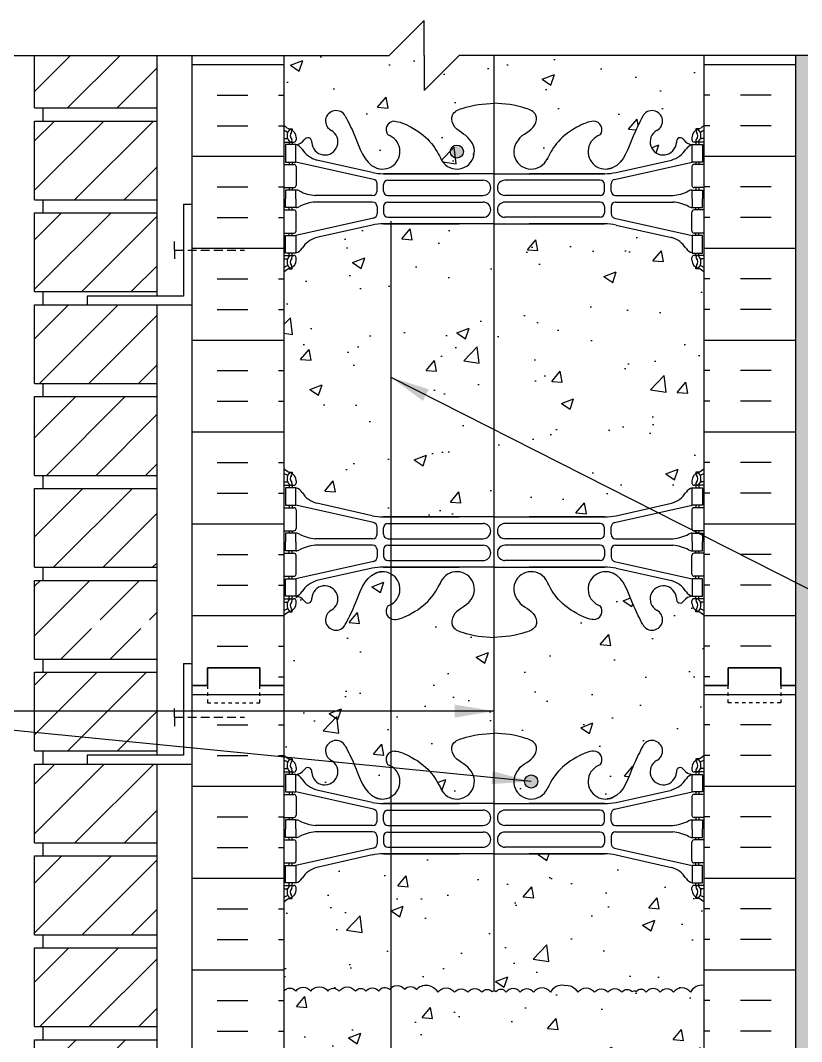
# Model space of a CAD drawing. Header units: inches. Extents: x 43.7 to 99.9, y 14.4 to 88.7.
# Drawn here: x 62.11 to 84.43, y 59.48 to 88.66 of the extents above; entities that cross this region are included whole.
import ezdxf

# ---------------------------------------------------------------- set-up
doc = ezdxf.new("R2010")
doc.units = ezdxf.units.IN
doc.header["$MEASUREMENT"] = 0
doc.linetypes.add('DASHED2', pattern=[0.375, 0.25, -0.125])
for name, color, linetype in [('CUT PLANE', 9, 'Continuous'), ('HATCH', 12, 'Continuous'), ('line25', 2, 'Continuous'), ('LINE3', 3, 'Continuous'), ('LINE50', 5, 'Continuous'), ('LINE9', 9, 'Continuous'), ('TEXT', 4, 'Continuous'), ('Web_Edge', 9, 'Continuous')]:
    doc.layers.add(name, color=color, linetype=linetype)
doc.styles.add('DIM', font='romans.shx', dxfattribs={"width": 0.7})
doc.dimstyles.new('ext_12', dxfattribs={"dimscale": 12, "dimtxt": 0.09375, "dimasz": 0.09375, "dimexe": 0.09375, "dimexo": 0.0625, "dimgap": 0.0625, "dimtad": 1, "dimdec": 1, "dimzin": 3, "dimdsep": 46, "dimlunit": 4, "dimtxsty": 'DIM', "dimcen": 0.09, "dimdle": 0.09375, "dimclrt": 4, "dimadec": 0, "dimazin": 0, "dimtfac": 1, "dimtdec": 1, "dimtmove": 2, "dimatfit": 3, "dimfxl": 1, "dimfrac": 2, "dimtolj": 1, "dimtzin": 0, "dimarcsym": 0})

# ---------------------------------------------------------------- blocks, each defined once
blk = doc.blocks.new('12-inch Hinge Pin Web')
at = {"layer": 'Web_Edge'}
for p, q in [((349.969, 208.905), (350.059, 208.905)), ((350.059, 208.905), (350.059, 208.863)), ((350.169, 208.656), (350.169, 208.588)), ((361.477, 208.656), (361.477, 208.588)), ((361.677, 208.905), (361.587, 208.905)), ((361.587, 208.905), (361.587, 208.863)), ((349.823, 208.626), (349.901, 208.626)), ((349.823, 208.526), (350.107, 208.526)), ((349.969, 208.526), (349.969, 208.456)), ((350.059, 208.526), (350.059, 208.456)), ((361.823, 208.526), (361.54, 208.526)), ((361.587, 208.526), (361.587, 208.456)), ((361.677, 208.526), (361.677, 208.456)), ((361.823, 208.626), (361.746, 208.626)), ((349.823, 207.886), (350.107, 207.886)), ((349.969, 207.956), (349.969, 207.886)), ((350.059, 207.956), (350.059, 207.886)), ((352.382, 207.459), (350.164, 207.956)), ((350.169, 207.823), (350.169, 207.288)), ((352.339, 207.658), (350.758, 208.011)), ((359.265, 207.459), (361.482, 207.956)), ((359.308, 207.658), (360.889, 208.011)), ((361.477, 207.823), (361.477, 207.288)), ((361.823, 207.886), (361.54, 207.886)), ((361.587, 207.956), (361.587, 207.886)), ((361.677, 207.956), (361.677, 207.886)), ((352.666, 207.622), (354.823, 207.622)), ((355.823, 207.622), (352.666, 207.622)), ((355.823, 207.622), (358.981, 207.622)), ((358.981, 207.622), (356.823, 207.622)), ((349.823, 207.226), (350.107, 207.226)), ((349.969, 207.226), (349.969, 207.156)), ((350.059, 207.226), (350.059, 207.156)), ((352.48, 207.125), (352.48, 207.337)), ((352.667, 207.126), (352.667, 207.31)), ((352.792, 207.435), (355.511, 207.435)), ((358.855, 207.435), (356.135, 207.435)), ((358.98, 207.126), (358.98, 207.31)), ((359.167, 207.125), (359.167, 207.337)), ((361.823, 207.226), (361.54, 207.226)), ((361.587, 207.226), (361.587, 207.156)), ((361.677, 207.226), (361.677, 207.156)), ((352.355, 207), (350.717, 207)), ((352.792, 207.001), (355.511, 207.001)), ((358.855, 207.001), (356.135, 207.001)), ((359.292, 207), (360.93, 207)), ((349.969, 206.586), (349.969, 206.656)), ((350.059, 206.586), (350.059, 206.656)), ((352.355, 206.812), (350.717, 206.812)), ((352.48, 206.687), (352.48, 206.475)), ((352.667, 206.686), (352.667, 206.502)), ((352.792, 206.811), (355.511, 206.811)), ((358.855, 206.811), (356.135, 206.811)), ((358.98, 206.686), (358.98, 206.502)), ((359.167, 206.687), (359.167, 206.475)), ((359.292, 206.812), (360.93, 206.812)), ((361.587, 206.586), (361.587, 206.656)), ((361.677, 206.586), (361.677, 206.656)), ((349.823, 206.586), (350.107, 206.586)), ((352.382, 206.353), (350.164, 205.856)), ((350.169, 205.988), (350.169, 206.523)), ((352.792, 206.377), (355.511, 206.377)), ((358.855, 206.377), (356.135, 206.377)), ((359.265, 206.353), (361.482, 205.856)), ((361.477, 205.988), (361.477, 206.523)), ((361.823, 206.586), (361.54, 206.586)), ((352.339, 206.154), (350.758, 205.801)), ((352.666, 206.19), (354.823, 206.19)), ((355.823, 206.19), (352.666, 206.19)), ((355.823, 206.19), (358.981, 206.19)), ((358.981, 206.19), (356.823, 206.19)), ((359.308, 206.154), (360.889, 205.801)), ((349.823, 205.926), (350.107, 205.926)), ((349.969, 205.856), (349.969, 205.926)), ((350.059, 205.856), (350.059, 205.926)), ((361.823, 205.926), (361.54, 205.926)), ((361.587, 205.856), (361.587, 205.926)), ((361.677, 205.856), (361.677, 205.926)), ((349.823, 205.286), (350.107, 205.286)), ((349.823, 205.186), (349.901, 205.186)), ((349.969, 205.286), (349.969, 205.356)), ((350.059, 205.286), (350.059, 205.356)), ((350.169, 205.156), (350.169, 205.223)), ((361.477, 205.156), (361.477, 205.223)), ((361.823, 205.286), (361.54, 205.286)), ((361.587, 205.286), (361.587, 205.356)), ((361.677, 205.286), (361.677, 205.356)), ((361.823, 205.186), (361.746, 205.186)), ((349.969, 204.907), (350.059, 204.907)), ((350.059, 204.907), (350.059, 204.949)), ((361.587, 204.907), (361.587, 204.949)), ((361.677, 204.907), (361.587, 204.907)), ((349.969, 199.097), (350.059, 199.097)), ((350.059, 199.097), (350.059, 199.055)), ((361.677, 199.097), (361.587, 199.097)), ((361.587, 199.097), (361.587, 199.055)), ((349.823, 198.818), (349.901, 198.818)), ((349.823, 198.718), (350.107, 198.718)), ((349.969, 198.718), (349.969, 198.648)), ((350.059, 198.718), (350.059, 198.648)), ((350.169, 198.848), (350.169, 198.781)), ((361.477, 198.848), (361.477, 198.781)), ((361.823, 198.718), (361.54, 198.718)), ((361.587, 198.718), (361.587, 198.648)), ((361.677, 198.718), (361.677, 198.648)), ((361.823, 198.818), (361.746, 198.818)), ((349.969, 198.148), (349.969, 198.078)), ((350.059, 198.148), (350.059, 198.078)), ((352.382, 197.652), (350.164, 198.148)), ((352.339, 197.85), (350.758, 198.203)), ((359.265, 197.652), (361.482, 198.148)), ((359.308, 197.85), (360.889, 198.203)), ((361.587, 198.148), (361.587, 198.078)), ((361.677, 198.148), (361.677, 198.078)), ((349.823, 198.078), (350.107, 198.078)), ((350.169, 198.016), (350.169, 197.481)), ((361.477, 198.016), (361.477, 197.481)), ((361.823, 198.078), (361.54, 198.078)), ((352.666, 197.814), (354.823, 197.814)), ((355.823, 197.814), (352.666, 197.814)), ((352.792, 197.627), (355.511, 197.627)), ((355.823, 197.814), (358.981, 197.814)), ((358.855, 197.627), (356.135, 197.627)), ((358.981, 197.814), (356.823, 197.814)), ((349.823, 197.418), (350.107, 197.418)), ((349.969, 197.418), (349.969, 197.348)), ((350.059, 197.418), (350.059, 197.348)), ((352.48, 197.317), (352.48, 197.53)), ((352.667, 197.318), (352.667, 197.502)), ((358.98, 197.318), (358.98, 197.502)), ((359.167, 197.317), (359.167, 197.53)), ((361.823, 197.418), (361.54, 197.418)), ((361.587, 197.418), (361.587, 197.348)), ((361.677, 197.418), (361.677, 197.348)), ((352.355, 197.192), (350.717, 197.192)), ((352.355, 197.004), (350.717, 197.004)), ((352.792, 197.193), (355.511, 197.193)), ((352.792, 197.003), (355.511, 197.003)), ((358.855, 197.193), (356.135, 197.193)), ((358.855, 197.003), (356.135, 197.003)), ((359.292, 197.192), (360.93, 197.192)), ((359.292, 197.004), (360.93, 197.004)), ((349.823, 196.778), (350.107, 196.778)), ((349.969, 196.778), (349.969, 196.848)), ((350.059, 196.778), (350.059, 196.848)), ((350.169, 196.181), (350.169, 196.716)), ((352.48, 196.879), (352.48, 196.667)), ((352.667, 196.878), (352.667, 196.694)), ((358.98, 196.878), (358.98, 196.694)), ((359.167, 196.879), (359.167, 196.667)), ((361.477, 196.181), (361.477, 196.716)), ((361.823, 196.778), (361.54, 196.778)), ((361.587, 196.778), (361.587, 196.848)), ((361.677, 196.778), (361.677, 196.848)), ((352.382, 196.545), (350.164, 196.048)), ((352.666, 196.383), (354.823, 196.383)), ((355.823, 196.383), (352.666, 196.383)), ((352.792, 196.569), (355.511, 196.569)), ((355.823, 196.383), (358.981, 196.383)), ((358.855, 196.569), (356.135, 196.569)), ((358.981, 196.383), (356.823, 196.383)), ((359.265, 196.545), (361.482, 196.048)), ((349.823, 196.118), (350.107, 196.118)), ((349.969, 196.048), (349.969, 196.118)), ((350.059, 196.048), (350.059, 196.118)), ((352.339, 196.347), (350.758, 195.994)), ((359.308, 196.347), (360.889, 195.994)), ((361.823, 196.118), (361.54, 196.118)), ((361.587, 196.048), (361.587, 196.118)), ((361.677, 196.048), (361.677, 196.118)), ((349.969, 195.478), (349.969, 195.548)), ((350.059, 195.478), (350.059, 195.548)), ((361.587, 195.478), (361.587, 195.548)), ((361.677, 195.478), (361.677, 195.548)), ((349.823, 195.478), (350.107, 195.478)), ((349.823, 195.378), (349.901, 195.378)), ((350.169, 195.348), (350.169, 195.416)), ((361.477, 195.348), (361.477, 195.416)), ((361.823, 195.478), (361.54, 195.478)), ((361.823, 195.378), (361.746, 195.378)), ((349.969, 195.099), (350.059, 195.099)), ((350.059, 195.099), (350.059, 195.141)), ((361.587, 195.099), (361.587, 195.141)), ((361.677, 195.099), (361.587, 195.099))]:
    blk.add_line(p, q, dxfattribs=at)
for points in [[(349.864, 207.956), (350.164, 207.956), (350.164, 208.456), (349.864, 208.456)], [(361.782, 207.956), (361.482, 207.956), (361.482, 208.456), (361.782, 208.456)], [(349.864, 205.856), (350.164, 205.856), (350.164, 205.356), (349.864, 205.356)], [(361.782, 205.856), (361.482, 205.856), (361.482, 205.356), (361.782, 205.356)], [(349.864, 198.148), (350.164, 198.148), (350.164, 198.648), (349.864, 198.648)], [(361.782, 198.148), (361.482, 198.148), (361.482, 198.648), (361.782, 198.648)], [(349.864, 196.048), (350.164, 196.048), (350.164, 195.548), (349.864, 195.548)], [(361.782, 196.048), (361.482, 196.048), (361.482, 195.548), (361.782, 195.548)]]:
    blk.add_lwpolyline(points, close=True, dxfattribs=at)
for points in [[(350.164, 206.906), (350.164, 207.156), (349.864, 207.156), (349.864, 206.906)], [(350.164, 206.906), (350.164, 206.656), (349.864, 206.656), (349.864, 206.906)], [(361.482, 206.906), (361.482, 207.156), (361.782, 207.156), (361.782, 206.906)], [(361.482, 206.906), (361.482, 206.656), (361.782, 206.656), (361.782, 206.906)], [(350.164, 197.098), (350.164, 197.348), (349.864, 197.348), (349.864, 197.098)], [(361.482, 197.098), (361.482, 197.348), (361.782, 197.348), (361.782, 197.098)], [(350.164, 197.098), (350.164, 196.848), (349.864, 196.848), (349.864, 197.098)], [(361.482, 197.098), (361.482, 196.848), (361.782, 196.848), (361.782, 197.098)]]:
    blk.add_lwpolyline(points, dxfattribs=at)
for centre, radius, start, end in [((351.309, 209.126), 0.3, 27.597, 243.9425), ((360.337, 209.126), 0.3, 296.0575, 152.403), ((350.169, 209.363), 0.5, 226.2109, 250.5288), ((352.982, 208.879), 0.242, 90, 218.2327), ((358.665, 208.879), 0.242, 321.7673, 90), ((361.477, 209.363), 0.5, 289.4712, 313.7891), ((350.169, 209.363), 0.6, 234.7832, 245.0748), ((349.902, 208.646), 0.0196, 269.4032, 15.4901), ((350.163, 208.71), 0.25, 140.1145, 222.4609), ((349.907, 208.8), 0.021, 343.464, 63.9957), ((350.005, 208.841), 0.045, 321.448, 139.1879), ((349.919, 208.656), 0.25, 0, 70.5288), ((350.163, 208.71), 0.16, 140.0001, 222.4609), ((350.504, 208.537), 0.113, 347.8156, 154.0569), ((350.989, 208.532), 0.375, 182.9237, 59.8675), ((352.636, 208.254), 0.5, 246.2139, 71.7937), ((359.011, 208.254), 0.5, 108.2063, 293.7861), ((360.657, 208.532), 0.375, 120.1325, 357.0763), ((361.143, 208.537), 0.113, 25.9431, 192.1844), ((361.727, 208.656), 0.25, 109.4712, 180), ((361.641, 208.841), 0.045, 40.8121, 218.552), ((361.484, 208.71), 0.16, 317.5391, 39.9999), ((361.484, 208.71), 0.25, 317.5391, 39.8855), ((361.74, 208.8), 0.021, 116.0043, 196.536), ((361.745, 208.646), 0.0196, 164.5099, 270.5968), ((361.477, 209.363), 0.6, 294.9252, 305.2168), ((350.012, 208.572), 0.045, 222.4609, 42.4609), ((350.107, 208.588), 0.0625, 270, 0), ((350.127, 208.805), 0.352, 276.1291, 321.5331), ((350.042, 208.113), 0.364, 34.9775, 70.3387), ((354.761, 208.254), 0.5, 204.819, 44.1875), ((356.886, 208.254), 0.5, 135.8125, 335.181), ((361.52, 208.805), 0.352, 218.4669, 263.8709), ((361.605, 208.113), 0.364, 109.6613, 145.0225), ((361.54, 208.588), 0.0625, 180, 270), ((361.635, 208.572), 0.045, 137.5391, 317.5391), ((350.965, 208.725), 0.743, 212.7919, 253.8107), ((360.682, 208.725), 0.743, 286.1893, 327.2081), ((350.107, 207.823), 0.0625, 0, 90), ((361.54, 207.823), 0.0625, 90, 180), ((352.666, 209.122), 1.5, 257.4135, 270), ((358.981, 209.122), 1.5, 270, 282.5865), ((350.107, 207.288), 0.0625, 270, 0), ((352.355, 207.337), 0.125, 0, 77.3767), ((352.792, 207.31), 0.125, 90, 180), ((355.511, 207.218), 0.217, 270, 90), ((356.135, 207.218), 0.217, 90, 270), ((358.855, 207.31), 0.125, 0, 90), ((359.292, 207.337), 0.125, 102.6233, 180), ((361.54, 207.288), 0.0625, 180, 270), ((350.16, 206.937), 0.219, 60.4937, 88.92), ((350.806, 208.167), 1.17, 242.6365, 265.6505), ((352.355, 207.125), 0.125, 270, 0), ((352.792, 207.126), 0.125, 180, 270), ((358.855, 207.126), 0.125, 270, 360), ((359.292, 207.125), 0.125, 180, 270), ((360.841, 208.167), 1.17, 274.3495, 297.3635), ((361.487, 206.937), 0.219, 91.08, 119.5063), ((350.16, 206.875), 0.219, 271.08, 299.5063), ((350.806, 205.645), 1.17, 94.3495, 117.3635), ((352.355, 206.687), 0.125, 0, 90), ((352.792, 206.686), 0.125, 90, 180), ((355.511, 206.594), 0.217, 270, 90), ((356.135, 206.594), 0.217, 90, 270), ((358.855, 206.686), 0.125, 0, 90), ((359.292, 206.687), 0.125, 90, 180), ((360.841, 205.645), 1.17, 62.6365, 85.6505), ((361.487, 206.875), 0.219, 240.4937, 268.92), ((350.107, 206.523), 0.0625, 0, 90), ((352.355, 206.475), 0.125, 282.6233, 0), ((352.792, 206.502), 0.125, 180, 270), ((358.855, 206.502), 0.125, 270, 0), ((359.292, 206.475), 0.125, 180, 257.3767), ((361.54, 206.523), 0.0625, 90, 180), ((352.666, 204.69), 1.5, 90, 102.5865), ((358.981, 204.69), 1.5, 77.4135, 90), ((350.107, 205.988), 0.0625, 270, 0), ((350.965, 205.087), 0.743, 106.1893, 147.2081), ((360.682, 205.087), 0.743, 32.7919, 73.8107), ((361.54, 205.988), 0.0625, 180, 270), ((350.042, 205.699), 0.364, 289.6613, 325.0225), ((361.605, 205.699), 0.364, 214.9775, 250.3387), ((349.902, 205.166), 0.0196, 344.5099, 90.5968), ((350.163, 205.101), 0.25, 137.5391, 219.8855), ((350.012, 205.24), 0.045, 317.5391, 137.5391), ((350.163, 205.101), 0.16, 137.5391, 219.9999), ((349.919, 205.156), 0.25, 289.4712, 360), ((350.107, 205.223), 0.0625, 360, 90), ((361.54, 205.223), 0.0625, 90, 180), ((361.727, 205.156), 0.25, 180, 250.5288), ((361.635, 205.24), 0.045, 42.4609, 222.4609), ((361.484, 205.101), 0.16, 320.0001, 42.4609), ((361.484, 205.101), 0.25, 320.1145, 42.4609), ((361.745, 205.166), 0.0196, 89.4032, 195.4901), ((350.169, 204.449), 0.6, 114.9252, 125.2168), ((350.169, 204.449), 0.5, 109.4712, 133.7891), ((349.907, 205.012), 0.021, 296.0043, 16.536), ((350.005, 204.97), 0.045, 220.8121, 38.552), ((361.641, 204.97), 0.045, 141.448, 319.1879), ((361.477, 204.449), 0.5, 46.2109, 70.5288), ((361.74, 205.012), 0.021, 163.464, 243.9957), ((361.477, 204.449), 0.6, 54.7832, 65.0748), ((350.169, 199.555), 0.5, 226.2109, 250.5288), ((350.169, 199.555), 0.6, 234.7832, 245.0748), ((350.163, 198.903), 0.25, 140.1145, 222.4609), ((349.907, 198.992), 0.021, 343.464, 63.9957), ((350.005, 199.034), 0.045, 321.448, 139.1879), ((349.919, 198.848), 0.25, 0, 70.5288), ((350.163, 198.903), 0.16, 140.0001, 222.4609), ((361.727, 198.848), 0.25, 109.4712, 180), ((361.641, 199.034), 0.045, 40.8121, 218.552), ((361.484, 198.903), 0.16, 317.5391, 39.9999), ((361.477, 199.555), 0.5, 289.4712, 313.7891), ((361.484, 198.903), 0.25, 317.5391, 39.8855), ((361.74, 198.992), 0.021, 116.0043, 196.536), ((361.477, 199.555), 0.6, 294.9252, 305.2168), ((349.902, 198.838), 0.0196, 269.4032, 15.4901), ((350.012, 198.764), 0.045, 222.4609, 42.4609), ((350.107, 198.781), 0.0625, 270, 0), ((361.54, 198.781), 0.0625, 180, 270), ((361.635, 198.764), 0.045, 137.5391, 317.5391), ((361.745, 198.838), 0.0196, 164.5099, 270.5968), ((350.042, 198.306), 0.364, 34.9775, 70.3387), ((350.965, 198.917), 0.743, 212.7919, 253.8107), ((360.682, 198.917), 0.743, 286.1893, 327.2081), ((361.605, 198.306), 0.364, 109.6613, 145.0225), ((350.107, 198.016), 0.0625, 0, 90), ((352.666, 199.314), 1.5, 257.4135, 270), ((358.981, 199.314), 1.5, 270, 282.5865), ((361.54, 198.016), 0.0625, 90, 180), ((352.355, 197.53), 0.125, 0, 77.3767), ((352.792, 197.502), 0.125, 90, 180), ((355.511, 197.41), 0.217, 270, 90), ((356.135, 197.41), 0.217, 90, 270), ((358.855, 197.502), 0.125, 0, 90), ((359.292, 197.53), 0.125, 102.6233, 180), ((350.107, 197.481), 0.0625, 270, 0), ((350.16, 197.13), 0.219, 60.4937, 88.92), ((350.806, 198.359), 1.17, 242.6365, 265.6505), ((352.355, 197.317), 0.125, 270, 0), ((352.792, 197.318), 0.125, 180, 270), ((358.855, 197.318), 0.125, 270, 360), ((359.292, 197.317), 0.125, 180, 270), ((360.841, 198.359), 1.17, 274.3495, 297.3635), ((361.487, 197.13), 0.219, 91.08, 119.5063), ((361.54, 197.481), 0.0625, 180, 270), ((350.806, 195.837), 1.17, 94.3495, 117.3635), ((352.355, 196.879), 0.125, 0, 90), ((352.792, 196.878), 0.125, 90, 180), ((355.511, 196.786), 0.217, 270, 90), ((356.135, 196.786), 0.217, 90, 270), ((358.855, 196.878), 0.125, 0, 90), ((359.292, 196.879), 0.125, 90, 180), ((360.841, 195.837), 1.17, 62.6365, 85.6505), ((350.107, 196.716), 0.0625, 0, 90), ((350.16, 197.067), 0.219, 271.08, 299.5063), ((352.792, 196.694), 0.125, 180, 270), ((358.855, 196.694), 0.125, 270, 0), ((361.487, 197.067), 0.219, 240.4937, 268.92), ((361.54, 196.716), 0.0625, 90, 180), ((352.666, 194.883), 1.5, 90, 102.5865), ((352.355, 196.667), 0.125, 282.6233, 0), ((358.981, 194.883), 1.5, 77.4135, 90), ((359.292, 196.667), 0.125, 180, 257.3767), ((350.107, 196.181), 0.0625, 270, 0), ((352.636, 195.75), 0.5, 288.2063, 113.7861), ((354.761, 195.75), 0.5, 315.8125, 155.181), ((356.886, 195.75), 0.5, 24.819, 224.1875), ((359.011, 195.75), 0.5, 66.2139, 251.7937), ((361.54, 196.181), 0.0625, 180, 270), ((350.965, 195.28), 0.743, 106.1893, 147.2081), ((350.989, 195.472), 0.375, 300.1325, 177.0763), ((360.657, 195.472), 0.375, 2.9237, 239.8675), ((360.682, 195.28), 0.743, 32.7919, 73.8107), ((350.042, 195.891), 0.364, 289.6613, 325.0225), ((350.127, 195.199), 0.352, 38.4669, 83.8709), ((361.52, 195.199), 0.352, 96.1291, 141.5331), ((361.605, 195.891), 0.364, 214.9775, 250.3387), ((349.902, 195.359), 0.0196, 344.5099, 90.5968), ((350.163, 195.294), 0.25, 137.5391, 219.8855), ((349.907, 195.204), 0.021, 296.0043, 16.536), ((350.012, 195.432), 0.045, 317.5391, 137.5391), ((350.163, 195.294), 0.16, 137.5391, 219.9999), ((349.919, 195.348), 0.25, 289.4712, 360), ((350.107, 195.416), 0.0625, 360, 90), ((350.504, 195.467), 0.113, 205.9431, 12.1844), ((352.982, 195.125), 0.242, 141.7673, 270), ((358.665, 195.125), 0.242, 270, 38.2327), ((361.143, 195.467), 0.113, 167.8156, 334.0569), ((361.54, 195.416), 0.0625, 90, 180), ((361.727, 195.348), 0.25, 180, 250.5288), ((361.635, 195.432), 0.045, 42.4609, 222.4609), ((361.484, 195.294), 0.16, 320.0001, 42.4609), ((361.484, 195.294), 0.25, 320.1145, 42.4609), ((361.74, 195.204), 0.021, 163.464, 243.9957), ((361.745, 195.359), 0.0196, 89.4032, 195.4901), ((350.169, 194.641), 0.6, 114.9252, 125.2168), ((350.169, 194.641), 0.5, 109.4712, 133.7891), ((350.005, 195.163), 0.045, 220.8121, 38.552), ((351.309, 194.878), 0.3, 116.0575, 332.403), ((360.337, 194.878), 0.3, 207.597, 63.9425), ((361.641, 195.163), 0.045, 141.448, 319.1879), ((361.477, 194.641), 0.5, 46.2109, 70.5288), ((361.477, 194.641), 0.6, 54.7832, 65.0748)]:
    blk.add_arc(centre, radius, start, end, dxfattribs=at)
for points, knots in [([(355.119, 208.603), (355.012, 208.766), (354.652, 208.856), (354.575, 209.352), (355.123, 209.588), (355.527, 209.616), (355.823, 209.637)], [0.229407, 0.229407, 0.229407, 0.229407, 0.844432, 1.128849, 1.464331, 2.389004, 2.389004, 2.389004, 2.389004]), ([(356.527, 208.603), (356.635, 208.766), (356.995, 208.856), (357.072, 209.352), (356.524, 209.588), (356.12, 209.616), (355.823, 209.637)], [0.229407, 0.229407, 0.229407, 0.229407, 0.844432, 1.128849, 1.464331, 2.389004, 2.389004, 2.389004, 2.389004]), ([(351.575, 209.265), (351.661, 209.098), (351.914, 208.608), (352.128, 207.859), (352.538, 207.764), (352.595, 207.756)], [0, 0, 0, 0, 0.579211, 1.703896, 1.875321, 1.875321, 1.875321, 1.875321]), ([(360.072, 209.265), (359.986, 209.098), (359.733, 208.608), (359.519, 207.859), (359.109, 207.764), (359.052, 207.756)], [0, 0, 0, 0, 0.579211, 1.703896, 1.875321, 1.875321, 1.875321, 1.875321]), ([(352.982, 209.121), (353.103, 209.123), (353.937, 208.766), (354.176, 208.309), (354.317, 208.026)], [0.038125, 0.038125, 0.038125, 0.038125, 0.320663, 1.258119, 1.258119, 1.258119, 1.258119]), ([(358.665, 209.121), (358.544, 209.123), (357.71, 208.766), (357.471, 208.309), (357.33, 208.026)], [0.038125, 0.038125, 0.038125, 0.038125, 0.320663, 1.258119, 1.258119, 1.258119, 1.258119]), ([(351.575, 194.739), (351.661, 194.906), (351.914, 195.396), (352.128, 196.145), (352.538, 196.24), (352.595, 196.248)], [0, 0, 0, 0, 0.579211, 1.703896, 1.875321, 1.875321, 1.875321, 1.875321]), ([(360.072, 194.739), (359.986, 194.906), (359.733, 195.396), (359.519, 196.145), (359.109, 196.24), (359.052, 196.248)], [0, 0, 0, 0, 0.579211, 1.703896, 1.875321, 1.875321, 1.875321, 1.875321]), ([(352.982, 194.883), (353.103, 194.881), (353.937, 195.239), (354.176, 195.695), (354.317, 195.979)], [0.038125, 0.038125, 0.038125, 0.038125, 0.320663, 1.258119, 1.258119, 1.258119, 1.258119]), ([(358.665, 194.883), (358.544, 194.881), (357.71, 195.239), (357.471, 195.695), (357.33, 195.979)], [0.038125, 0.038125, 0.038125, 0.038125, 0.320663, 1.258119, 1.258119, 1.258119, 1.258119]), ([(355.119, 195.401), (355.012, 195.238), (354.652, 195.148), (354.575, 194.652), (355.123, 194.416), (355.527, 194.388), (355.823, 194.367)], [0.229407, 0.229407, 0.229407, 0.229407, 0.844432, 1.128849, 1.464331, 2.389004, 2.389004, 2.389004, 2.389004]), ([(356.527, 195.401), (356.635, 195.238), (356.995, 195.148), (357.072, 194.652), (356.524, 194.416), (356.12, 194.388), (355.823, 194.367)], [0.229407, 0.229407, 0.229407, 0.229407, 0.844432, 1.128849, 1.464331, 2.389004, 2.389004, 2.389004, 2.389004])]:
    blk.add_open_spline(points, degree=3, knots=knots, dxfattribs=at)
for points in [[(352.667, 207.131), (352.667, 207.305)], [(358.98, 207.131), (358.98, 207.305)], [(352.667, 206.681), (352.667, 206.507)], [(358.98, 206.681), (358.98, 206.507)], [(352.667, 197.323), (352.667, 197.497)], [(358.98, 197.323), (358.98, 197.497)], [(352.667, 196.873), (352.667, 196.699)], [(358.98, 196.873), (358.98, 196.699)]]:
    blk.add_open_spline(points, degree=1, dxfattribs=at)

msp = doc.modelspace()

# ---------------------------------------------------------------- hatches: boundary and pattern name
at = {"layer": 'HATCH'}
h = msp.add_hatch(dxfattribs=at)
h.set_pattern_fill('AR-CONC', color=256, scale=0.5)
edge = h.paths.add_edge_path()
edge.add_line((81.643, 87.661), (74.643, 87.661))
edge.add_line((74.643, 87.661), (73.643, 86.661))
edge.add_line((73.643, 86.661), (73.643, 87.661))
edge.add_line((73.643, 87.661), (73.643, 88.661))
edge.add_line((73.643, 88.661), (72.643, 87.661))
edge.add_line((72.643, 87.661), (69.643, 87.661))
edge.add_line((69.643, 87.661), (69.643, 85.661))
edge.add_arc((69.989, 86.022), 0.5, 226.2109, 246.4218)
edge.add_line((69.789, 85.564), (69.879, 85.564))
edge.add_line((69.879, 85.564), (69.879, 85.522))
edge.add_arc((69.739, 85.315), 0.25, 0, 55.9442, ccw=False)
edge.add_line((69.989, 85.315), (69.989, 85.247))
edge.add_arc((69.927, 85.247), 0.0625, -90, 0, ccw=False)
edge.add_line((69.927, 85.185), (69.879, 85.185))
edge.add_line((69.879, 85.185), (69.879, 85.115))
edge.add_line((69.879, 85.115), (69.984, 85.115))
edge.add_arc((69.947, 85.464), 0.352, 276.1291, 321.5331)
edge.add_arc((70.324, 85.196), 0.113, -12.1844, 154.0569, ccw=False)
edge.add_arc((70.809, 85.191), 0.375, 182.9237, 419.8675)
edge.add_arc((71.129, 85.785), 0.3, 27.597, 243.9425, ccw=False)
edge.add_spline(control_points=[(71.395, 85.924), (71.481, 85.757), (71.734, 85.267), (71.928, 84.586), (72.254, 84.456)], knot_values=[0, 0, 0, 0, 0.579211, 1.703896, 1.703896, 1.703896, 1.703896], degree=3, periodic=0)
edge.add_spline(control_points=[(72.254, 84.456), (72.304, 84.436), (72.358, 84.423), (72.415, 84.415)], knot_values=[1.703896, 1.703896, 1.703896, 1.703896, 1.875321, 1.875321, 1.875321, 1.875321], degree=3, periodic=0)
edge.add_arc((72.456, 84.913), 0.5, 265.2926, 431.7937)
edge.add_arc((72.802, 85.538), 0.242, 90, 218.2327, ccw=False)
edge.add_spline(control_points=[(72.802, 85.78), (72.923, 85.782), (73.742, 85.43), (73.987, 84.983), (74.127, 84.703)], knot_values=[0.038125, 0.038125, 0.038125, 0.038125, 0.320663, 1.237398, 1.237398, 1.237398, 1.237398], degree=3, periodic=0)
edge.add_spline(control_points=[(74.127, 84.703), (74.13, 84.697), (74.133, 84.691), (74.136, 84.684)], knot_values=[1.237398, 1.237398, 1.237398, 1.237398, 1.258119, 1.258119, 1.258119, 1.258119], degree=3, periodic=0)
edge.add_arc((74.581, 84.913), 0.5, 208.0795, 404.1875)
edge.add_spline(control_points=[(74.939, 85.262), (74.832, 85.425), (74.472, 85.515), (74.395, 86.011), (74.943, 86.247), (75.347, 86.275), (75.643, 86.296)], knot_values=[0.229407, 0.229407, 0.229407, 0.229407, 0.844432, 1.128849, 1.464331, 2.389004, 2.389004, 2.389004, 2.389004], degree=3, periodic=0)
edge.add_spline(control_points=[(75.643, 86.296), (75.939, 86.275), (76.343, 86.247), (76.891, 86.011), (76.815, 85.515), (76.455, 85.425), (76.347, 85.262)], knot_values=[0.229407, 0.229407, 0.229407, 0.229407, 1.15408, 1.489562, 1.773979, 2.389004, 2.389004, 2.389004, 2.389004], degree=3, periodic=0)
edge.add_arc((76.706, 84.913), 0.5, 135.8125, 335.181)
edge.add_spline(control_points=[(77.159, 84.703), (77.299, 84.983), (77.544, 85.43), (78.363, 85.782), (78.484, 85.78)], knot_values=[0.038125, 0.038125, 0.038125, 0.038125, 0.95486, 1.237398, 1.237398, 1.237398, 1.237398], degree=3, periodic=0)
edge.add_arc((78.484, 85.538), 0.242, -38.2327, 90, ccw=False)
edge.add_arc((78.831, 84.913), 0.5, 108.2063, 274.7074)
edge.add_spline(control_points=[(78.872, 84.415), (78.928, 84.423), (78.983, 84.436), (79.032, 84.456)], knot_values=[1.703896, 1.703896, 1.703896, 1.703896, 1.875321, 1.875321, 1.875321, 1.875321], degree=3, periodic=0)
edge.add_spline(control_points=[(79.032, 84.456), (79.358, 84.586), (79.552, 85.267), (79.805, 85.757), (79.891, 85.924)], knot_values=[0, 0, 0, 0, 1.124685, 1.703896, 1.703896, 1.703896, 1.703896], degree=3, periodic=0)
edge.add_arc((80.157, 85.785), 0.3, -63.9425, 153.16, ccw=False)
edge.add_arc((80.477, 85.191), 0.375, 120.1325, 357.0763)
edge.add_arc((80.962, 85.196), 0.113, 25.9431, 192.1844, ccw=False)
edge.add_arc((81.34, 85.464), 0.352, 218.4669, 263.8709)
edge.add_line((81.302, 85.115), (81.407, 85.115))
edge.add_line((81.407, 85.115), (81.407, 85.185))
edge.add_line((81.407, 85.185), (81.36, 85.185))
edge.add_arc((81.36, 85.247), 0.0625, 180, 270, ccw=False)
edge.add_line((81.297, 85.247), (81.297, 85.315))
edge.add_arc((81.547, 85.315), 0.25, 124.0558, 180, ccw=False)
edge.add_line((81.407, 85.522), (81.407, 85.564))
edge.add_line((81.407, 85.564), (81.497, 85.564))
edge.add_arc((81.297, 86.022), 0.5, 293.5782, 313.7891)
edge.add_line((81.643, 85.661), (81.643, 87.661))
h.paths.add_polyline_path([(81.643, 81.469, 0.088416), (81.497, 81.566), (81.407, 81.566), (81.407, 81.608, -0.249069), (81.297, 81.815), (81.297, 81.882, -0.414214), (81.36, 81.945), (81.407, 81.945), (81.407, 82.015), (81.302, 82.015, -0.168672), (81.116, 82.164, 0.17445), (80.709, 82.46), (79.128, 82.813, 0.054974), (78.801, 82.849), (76.643, 82.849), (75.643, 82.849), (72.485, 82.849, 0.054974), (72.158, 82.813), (70.578, 82.46, 0.17445), (70.17, 82.164, -0.168672), (69.984, 82.015), (69.879, 82.015), (69.879, 81.945), (69.927, 81.945, -0.414214), (69.989, 81.882), (69.989, 81.815, -0.249069), (69.879, 81.608), (69.879, 81.566), (69.789, 81.566, 0.088416), (69.643, 81.469), (69.643, 75.853, 0.088416), (69.789, 75.756), (69.879, 75.756), (69.879, 75.714, -0.249069), (69.989, 75.507), (69.989, 75.44, -0.414214), (69.927, 75.377), (69.879, 75.377), (69.879, 75.307), (69.984, 75.307, -0.168672), (70.17, 75.157, 0.17445), (70.578, 74.862), (72.158, 74.509, 0.054974), (72.485, 74.473), (74.643, 74.473), (75.643, 74.473), (78.801, 74.473, 0.054974), (79.128, 74.509), (80.709, 74.862, 0.17445), (81.116, 75.157, -0.168672), (81.302, 75.307), (81.407, 75.307), (81.407, 75.377), (81.36, 75.377, -0.414214), (81.297, 75.44), (81.297, 75.507, -0.249069), (81.407, 75.714), (81.407, 75.756), (81.497, 75.756, 0.088416), (81.643, 75.853)])
h = msp.add_hatch(dxfattribs=at)
h.set_pattern_fill('INSUL', color=256, scale=7, style=0)
h.set_pattern_definition([(0, (-2856.5185, -327.3486), (0, 2.625), []), (0, (-2856.5185, -326.4736), (0, 2.625), [0.875, -0.875]), (0, (-2856.5185, -325.5986), (0, 2.625), [0.875, -0.875])])
h.paths.add_polyline_path([(67.018, 69.661), (67.456, 69.661), (67.456, 70.161), (68.956, 70.161), (68.956, 69.661), (69.643, 69.661), (69.643, 87.661), (68.956, 87.661), (68.956, 88.161), (67.456, 88.161), (67.456, 87.661), (67.018, 87.661)])
h = msp.add_hatch(dxfattribs=at)
h.set_pattern_fill('INSUL', color=256, scale=7, style=0)
h.set_pattern_definition([(180, (3007.8047, -327.3486), (0, 2.625), []), (180, (3007.8047, -326.4736), (0, 2.625), [0.875, -0.875]), (180, (3007.8047, -325.5986), (0, 2.625), [0.875, -0.875])])
h.paths.add_polyline_path([(84.268, 69.661), (83.831, 69.661), (83.831, 70.161), (82.331, 70.161), (82.331, 69.661), (81.643, 69.661), (81.643, 87.661), (82.331, 87.661), (82.331, 88.161), (83.831, 88.161), (83.831, 87.661), (84.268, 87.661)])
h = msp.add_hatch(dxfattribs=at)
h.set_pattern_fill('ANSI31', color=256, scale=8, style=0)
h.set_pattern_definition([(45, (-48.0039, -103.0836), (-0.707107, 0.707107), [])])
h.paths.add_polyline_path([(66.018, 87.661), (62.518, 87.661), (62.518, 86.161), (66.018, 86.161)])
h.paths.add_polyline_path([(66.018, 85.786), (62.518, 85.786), (62.518, 84.748), (65.462, 84.748), (66.018, 84.748)])
h.paths.add_polyline_path([(66.018, 84.748), (65.462, 84.748), (62.518, 84.748), (62.518, 83.536), (66.018, 83.536)])
h.paths.add_polyline_path([(66.018, 83.161), (62.518, 83.161), (62.518, 80.911), (66.018, 80.911)])
h.paths.add_polyline_path([(66.018, 80.536), (62.518, 80.536), (62.518, 78.286), (66.018, 78.286)])
h.paths.add_polyline_path([(66.018, 77.911), (62.518, 77.911), (62.518, 75.661), (66.018, 75.661)])
h.paths.add_polyline_path([(66.018, 75.286), (62.518, 75.286), (62.518, 73.036), (66.018, 73.036)])
h.paths.add_polyline_path([(66.018, 72.661), (62.518, 72.661), (62.518, 70.411), (66.018, 70.411), (66.018, 71.286), (64.018, 71.286), (64.018, 71.536), (66.018, 71.536)])
h.paths.add_polyline_path([(66.018, 70.036), (62.518, 70.036), (62.518, 67.786), (66.018, 67.786)])
h.paths.add_polyline_path([(66.018, 67.411), (62.518, 67.411), (62.518, 65.161), (66.018, 65.161)])
h.paths.add_polyline_path([(66.018, 64.786), (62.518, 64.786), (62.518, 63.365), (65.462, 63.365), (66.018, 63.365)])
h.paths.add_polyline_path([(66.018, 63.365), (65.462, 63.365), (62.518, 63.365), (62.518, 62.536), (66.018, 62.536)])
h.paths.add_polyline_path([(66.018, 62.161), (64.018, 62.161), (62.518, 62.161), (62.518, 59.911), (66.018, 59.911)])
h.paths.add_polyline_path([(66.018, 59.536), (62.518, 59.536), (62.518, 57.286), (66.018, 57.286)])
h.paths.add_polyline_path([(66.018, 56.911), (62.518, 56.911), (62.518, 54.661), (66.018, 54.661)])
h.paths.add_polyline_path([(66.018, 54.286), (62.518, 54.286), (62.518, 52.661), (62.964, 52.399), (63.577, 52.036), (66.018, 52.036)])
h = msp.add_hatch(dxfattribs=at)
h.set_pattern_fill('AR-SAND', color=256, scale=0.25, style=0)
h.set_pattern_definition([(37.5, (109.22753, 13.7785), (-0.0157483, 0.481706), [0, -0.38, 0, -0.425, 0, -0.40625]), (7.5, (109.2275, 13.7785), (0.442444, 0.7055365), [0, -0.205, 0, -0.3425, 0, -0.13125]), (327.5, (108.92003, 13.7785), (0.7785355, 0.0014148), [0, -0.125, 0, -0.45, 0, -0.5875]), (317.5, (108.92, 13.7785), (0.7515317, 0.219419), [0, -0.0625, 0, -0.295, 0, -0.3375])])
h.paths.add_polyline_path([(84.768, 87.661), (84.268, 87.661), (84.268, 69.661), (84.268, 51.661), (84.768, 51.661)])
h = msp.add_hatch(dxfattribs=at)
h.set_pattern_fill('AR-CONC', color=256, scale=0.5)
edge = h.paths.add_edge_path()
edge.add_line((81.643, 69.661), (81.643, 71.661))
edge.add_arc((81.297, 71.3), 0.5, 46.2109, 66.4218)
edge.add_line((81.497, 71.758), (81.407, 71.758))
edge.add_line((81.407, 71.758), (81.407, 71.8))
edge.add_arc((81.547, 72.007), 0.25, 180, 235.9442, ccw=False)
edge.add_line((81.297, 72.007), (81.297, 72.075))
edge.add_arc((81.36, 72.075), 0.0625, 90, 180, ccw=False)
edge.add_line((81.36, 72.137), (81.407, 72.137))
edge.add_line((81.407, 72.137), (81.407, 72.207))
edge.add_line((81.407, 72.207), (81.302, 72.207))
edge.add_arc((81.34, 71.857), 0.352, 96.1291, 141.5331)
edge.add_arc((80.962, 72.126), 0.113, 167.8156, 334.0569, ccw=False)
edge.add_arc((80.477, 72.131), 0.375, 2.9237, 239.8675)
edge.add_arc((80.157, 71.537), 0.3, -152.403, 63.9425, ccw=False)
edge.add_spline(control_points=[(79.891, 71.398), (79.805, 71.565), (79.552, 72.055), (79.358, 72.736), (79.032, 72.866)], knot_values=[0, 0, 0, 0, 0.579211, 1.703896, 1.703896, 1.703896, 1.703896], degree=3, periodic=0)
edge.add_spline(control_points=[(79.032, 72.866), (78.983, 72.886), (78.928, 72.899), (78.872, 72.907)], knot_values=[1.703896, 1.703896, 1.703896, 1.703896, 1.875321, 1.875321, 1.875321, 1.875321], degree=3, periodic=0)
edge.add_arc((78.831, 72.409), 0.5, 85.2926, 251.7937)
edge.add_arc((78.484, 71.784), 0.242, -90, 38.2327, ccw=False)
edge.add_spline(control_points=[(78.484, 71.542), (78.363, 71.54), (77.544, 71.891), (77.299, 72.339), (77.159, 72.619)], knot_values=[0.038125, 0.038125, 0.038125, 0.038125, 0.320663, 1.237398, 1.237398, 1.237398, 1.237398], degree=3, periodic=0)
edge.add_spline(control_points=[(77.159, 72.619), (77.156, 72.625), (77.153, 72.631), (77.15, 72.637)], knot_values=[1.237398, 1.237398, 1.237398, 1.237398, 1.258119, 1.258119, 1.258119, 1.258119], degree=3, periodic=0)
edge.add_arc((76.706, 72.409), 0.5, 28.0795, 224.1875)
edge.add_spline(control_points=[(76.347, 72.06), (76.455, 71.897), (76.815, 71.806), (76.891, 71.311), (76.343, 71.075), (75.939, 71.047), (75.643, 71.026)], knot_values=[0.229407, 0.229407, 0.229407, 0.229407, 0.844432, 1.128849, 1.464331, 2.389004, 2.389004, 2.389004, 2.389004], degree=3, periodic=0)
edge.add_spline(control_points=[(75.643, 71.026), (75.347, 71.047), (74.943, 71.075), (74.395, 71.311), (74.472, 71.806), (74.832, 71.897), (74.939, 72.06)], knot_values=[0.229407, 0.229407, 0.229407, 0.229407, 1.15408, 1.489562, 1.773979, 2.389004, 2.389004, 2.389004, 2.389004], degree=3, periodic=0)
edge.add_arc((74.581, 72.409), 0.5, 315.8125, 515.181)
edge.add_spline(control_points=[(74.127, 72.619), (73.987, 72.339), (73.742, 71.891), (72.923, 71.54), (72.802, 71.542)], knot_values=[0.038125, 0.038125, 0.038125, 0.038125, 0.95486, 1.237398, 1.237398, 1.237398, 1.237398], degree=3, periodic=0)
edge.add_arc((72.802, 71.784), 0.242, 141.7673, 270, ccw=False)
edge.add_arc((72.456, 72.409), 0.5, 288.2063, 454.7074)
edge.add_spline(control_points=[(72.415, 72.907), (72.358, 72.899), (72.304, 72.886), (72.254, 72.866)], knot_values=[1.703896, 1.703896, 1.703896, 1.703896, 1.875321, 1.875321, 1.875321, 1.875321], degree=3, periodic=0)
edge.add_spline(control_points=[(72.254, 72.866), (71.928, 72.736), (71.734, 72.055), (71.481, 71.565), (71.395, 71.398)], knot_values=[0, 0, 0, 0, 1.124685, 1.703896, 1.703896, 1.703896, 1.703896], degree=3, periodic=0)
edge.add_arc((71.129, 71.537), 0.3, 116.0575, 333.16, ccw=False)
edge.add_arc((70.809, 72.131), 0.375, 300.1325, 537.0763)
edge.add_arc((70.324, 72.126), 0.113, -154.0569, 12.1844, ccw=False)
edge.add_arc((69.947, 71.857), 0.352, 38.4669, 83.8709)
edge.add_line((69.984, 72.207), (69.879, 72.207))
edge.add_line((69.879, 72.207), (69.879, 72.137))
edge.add_line((69.879, 72.137), (69.927, 72.137))
edge.add_arc((69.927, 72.075), 0.0625, 0, 90, ccw=False)
edge.add_line((69.989, 72.075), (69.989, 72.007))
edge.add_arc((69.739, 72.007), 0.25, 304.0558, 360, ccw=False)
edge.add_line((69.879, 71.8), (69.879, 71.758))
edge.add_line((69.879, 71.758), (69.789, 71.758))
edge.add_arc((69.989, 71.3), 0.5, 113.5782, 133.7891)
edge.add_line((69.643, 71.661), (69.643, 69.661))
edge.add_line((69.643, 69.661), (69.643, 67.661))
edge.add_arc((69.989, 68.022), 0.5, 226.2109, 246.4218)
edge.add_line((69.789, 67.564), (69.879, 67.564))
edge.add_line((69.879, 67.564), (69.879, 67.522))
edge.add_arc((69.739, 67.315), 0.25, 0, 55.9442, ccw=False)
edge.add_line((69.989, 67.315), (69.989, 67.247))
edge.add_arc((69.927, 67.247), 0.0625, -90, 0, ccw=False)
edge.add_line((69.927, 67.185), (69.879, 67.185))
edge.add_line((69.879, 67.185), (69.879, 67.115))
edge.add_line((69.879, 67.115), (69.984, 67.115))
edge.add_arc((69.947, 67.464), 0.352, 276.1291, 321.5331)
edge.add_arc((70.324, 67.196), 0.113, -12.1844, 154.0569, ccw=False)
edge.add_arc((70.809, 67.191), 0.375, 182.9237, 419.8675)
edge.add_arc((71.129, 67.785), 0.3, 27.597, 243.9425, ccw=False)
edge.add_spline(control_points=[(71.395, 67.924), (71.481, 67.757), (71.734, 67.267), (71.928, 66.586), (72.254, 66.456)], knot_values=[0, 0, 0, 0, 0.579211, 1.703896, 1.703896, 1.703896, 1.703896], degree=3, periodic=0)
edge.add_spline(control_points=[(72.254, 66.456), (72.304, 66.436), (72.358, 66.423), (72.415, 66.415)], knot_values=[1.703896, 1.703896, 1.703896, 1.703896, 1.875321, 1.875321, 1.875321, 1.875321], degree=3, periodic=0)
edge.add_arc((72.456, 66.913), 0.5, 265.2926, 431.7937)
edge.add_arc((72.802, 67.538), 0.242, 90, 218.2327, ccw=False)
edge.add_spline(control_points=[(72.802, 67.78), (72.923, 67.782), (73.742, 67.43), (73.987, 66.983), (74.127, 66.703)], knot_values=[0.038125, 0.038125, 0.038125, 0.038125, 0.320663, 1.237398, 1.237398, 1.237398, 1.237398], degree=3, periodic=0)
edge.add_spline(control_points=[(74.127, 66.703), (74.13, 66.697), (74.133, 66.691), (74.136, 66.684)], knot_values=[1.237398, 1.237398, 1.237398, 1.237398, 1.258119, 1.258119, 1.258119, 1.258119], degree=3, periodic=0)
edge.add_arc((74.581, 66.913), 0.5, 208.0795, 404.1875)
edge.add_spline(control_points=[(74.939, 67.262), (74.832, 67.425), (74.472, 67.515), (74.395, 68.011), (74.943, 68.247), (75.347, 68.275), (75.643, 68.296)], knot_values=[0.229407, 0.229407, 0.229407, 0.229407, 0.844432, 1.128849, 1.464331, 2.389004, 2.389004, 2.389004, 2.389004], degree=3, periodic=0)
edge.add_spline(control_points=[(75.643, 68.296), (75.939, 68.275), (76.343, 68.247), (76.891, 68.011), (76.815, 67.515), (76.455, 67.425), (76.347, 67.262)], knot_values=[0.229407, 0.229407, 0.229407, 0.229407, 1.15408, 1.489562, 1.773979, 2.389004, 2.389004, 2.389004, 2.389004], degree=3, periodic=0)
edge.add_arc((76.706, 66.913), 0.5, 135.8125, 335.181)
edge.add_spline(control_points=[(77.159, 66.703), (77.299, 66.983), (77.544, 67.43), (78.363, 67.782), (78.484, 67.78)], knot_values=[0.038125, 0.038125, 0.038125, 0.038125, 0.95486, 1.237398, 1.237398, 1.237398, 1.237398], degree=3, periodic=0)
edge.add_arc((78.484, 67.538), 0.242, -38.2327, 90, ccw=False)
edge.add_arc((78.831, 66.913), 0.5, 108.2063, 274.7074)
edge.add_spline(control_points=[(78.872, 66.415), (78.928, 66.423), (78.983, 66.436), (79.032, 66.456)], knot_values=[1.703896, 1.703896, 1.703896, 1.703896, 1.875321, 1.875321, 1.875321, 1.875321], degree=3, periodic=0)
edge.add_spline(control_points=[(79.032, 66.456), (79.358, 66.586), (79.552, 67.267), (79.805, 67.757), (79.891, 67.924)], knot_values=[0, 0, 0, 0, 1.124685, 1.703896, 1.703896, 1.703896, 1.703896], degree=3, periodic=0)
edge.add_arc((80.157, 67.785), 0.3, -63.9425, 153.16, ccw=False)
edge.add_arc((80.477, 67.191), 0.375, 120.1325, 357.0763)
edge.add_arc((80.962, 67.196), 0.113, 25.9431, 192.1844, ccw=False)
edge.add_arc((81.34, 67.464), 0.352, 218.4669, 263.8709)
edge.add_line((81.302, 67.115), (81.407, 67.115))
edge.add_line((81.407, 67.115), (81.407, 67.185))
edge.add_line((81.407, 67.185), (81.36, 67.185))
edge.add_arc((81.36, 67.247), 0.0625, 180, 270, ccw=False)
edge.add_line((81.297, 67.247), (81.297, 67.315))
edge.add_arc((81.547, 67.315), 0.25, 124.0558, 180, ccw=False)
edge.add_line((81.407, 67.522), (81.407, 67.564))
edge.add_line((81.407, 67.564), (81.497, 67.564))
edge.add_arc((81.297, 68.022), 0.5, 293.5782, 313.7891)
edge.add_line((81.643, 67.661), (81.643, 69.661))
h = msp.add_hatch(dxfattribs=at)
h.set_pattern_fill('INSUL', color=256, scale=7, style=0)
h.set_pattern_definition([(0, (-2856.5185, -345.3486), (0, 2.625), []), (0, (-2856.5185, -344.4736), (0, 2.625), [0.875, -0.875]), (0, (-2856.5185, -343.5986), (0, 2.625), [0.875, -0.875])])
h.paths.add_polyline_path([(67.018, 51.661), (67.456, 51.661), (67.456, 52.161), (68.956, 52.161), (68.956, 51.661), (69.643, 51.661), (69.643, 69.661), (68.956, 69.661), (68.956, 70.161), (67.456, 70.161), (67.456, 69.661), (67.018, 69.661)])
h = msp.add_hatch(dxfattribs=at)
h.set_pattern_fill('INSUL', color=256, scale=7, style=0)
h.set_pattern_definition([(180, (3007.8047, -345.3486), (0, 2.625), []), (180, (3007.8047, -344.4736), (0, 2.625), [0.875, -0.875]), (180, (3007.8047, -343.5986), (0, 2.625), [0.875, -0.875])])
h.paths.add_polyline_path([(84.268, 51.661), (83.831, 51.661), (83.831, 52.161), (82.331, 52.161), (82.331, 51.661), (81.643, 51.661), (81.643, 69.661), (82.331, 69.661), (82.331, 70.161), (83.831, 70.161), (83.831, 69.661), (84.268, 69.661)])
h = msp.add_hatch(dxfattribs=at)
h.set_pattern_fill('AR-CONC', color=256, scale=0.5)
h.paths.add_polyline_path([(81.643, 63.469, 0.088416), (81.497, 63.566), (81.407, 63.566), (81.407, 63.608, -0.249069), (81.297, 63.815), (81.297, 63.882, -0.414214), (81.36, 63.945), (81.407, 63.945), (81.407, 64.015), (81.302, 64.015, -0.168672), (81.116, 64.164, 0.17445), (80.709, 64.46), (79.128, 64.813, 0.054974), (78.801, 64.849), (76.643, 64.849), (75.643, 64.849), (72.485, 64.849, 0.054974), (72.158, 64.813), (70.578, 64.46, 0.17445), (70.17, 64.164, -0.168672), (69.984, 64.015), (69.879, 64.015), (69.879, 63.945), (69.927, 63.945, -0.414214), (69.989, 63.882), (69.989, 63.815, -0.249069), (69.879, 63.608), (69.879, 63.566), (69.789, 63.566, 0.088416), (69.643, 63.469), (69.643, 60.925, -0.514292), (69.978, 60.922, -0.520567), (70.409, 60.922, -0.520567), (70.895, 60.922, -0.520567), (71.217, 60.922, -0.520567), (71.687, 60.922, -0.520567), (71.985, 60.922, -0.520567), (72.354, 60.922, -0.520567), (72.659, 60.969, -0.520567), (73.091, 60.969, -0.520567), (73.42, 60.969, -0.520567), (74.035, 60.89, -0.520567), (74.513, 60.89, -0.520567), (74.897, 60.89, -0.520567), (75.297, 60.89, -0.520567), (75.587, 60.906, -0.311242), (75.643, 60.927, -0.311242), (75.699, 60.906, -0.520567), (75.989, 60.89, -0.520567), (76.389, 60.89, -0.520567), (76.773, 60.89, -0.520567), (77.252, 60.89, -0.319567), (77.643, 61.088, -0.319567), (78.035, 60.89, -0.520567), (78.513, 60.89, -0.520567), (78.897, 60.89, -0.520567), (79.297, 60.89, -0.520567), (79.587, 60.906, -0.311242), (79.643, 60.927, -0.311242), (79.699, 60.906, -0.520567), (79.989, 60.89, -0.520567), (80.389, 60.89, -0.520567), (80.773, 60.89, -0.520567), (81.252, 60.89, -0.319567), (81.643, 61.088)])
h.paths.add_polyline_path([(81.643, 61.088, 0.319567), (81.252, 60.89, 0.520567), (80.773, 60.89, 0.520567), (80.389, 60.89, 0.520567), (79.989, 60.89, 0.520567), (79.699, 60.906, 0.311242), (79.643, 60.927, 0.311242), (79.587, 60.906, 0.520567), (79.297, 60.89, 0.520567), (78.897, 60.89, 0.520567), (78.513, 60.89, 0.520567), (78.035, 60.89, 0.319567), (77.643, 61.088, 0.319567), (77.252, 60.89, 0.520567), (76.773, 60.89, 0.520567), (76.389, 60.89, 0.520567), (75.989, 60.89, 0.520567), (75.699, 60.906, 0.311242), (75.643, 60.927, 0.311242), (75.587, 60.906, 0.520567), (75.297, 60.89, 0.520567), (74.897, 60.89, 0.520567), (74.513, 60.89, 0.520567), (74.035, 60.89, 0.520567), (73.42, 60.969, 0.520567), (73.091, 60.969, 0.520567), (72.659, 60.969, 0.520567), (72.354, 60.922, 0.520567), (71.985, 60.922, 0.520567), (71.687, 60.922, 0.520567), (71.217, 60.922, 0.520567), (70.895, 60.922, 0.520567), (70.409, 60.922, 0.520567), (69.978, 60.922, 0.514292), (69.643, 60.925), (69.643, 57.853, 0.088416), (69.789, 57.756), (69.879, 57.756), (69.879, 57.714, -0.249069), (69.989, 57.507), (69.989, 57.44, -0.414214), (69.927, 57.377), (69.879, 57.377), (69.879, 57.307), (69.984, 57.307, -0.168672), (70.17, 57.157, 0.17445), (70.578, 56.862), (72.158, 56.509, 0.054974), (72.485, 56.473), (74.643, 56.473), (75.643, 56.473), (78.801, 56.473, 0.054974), (79.128, 56.509), (80.709, 56.862, 0.17445), (81.116, 57.157, -0.168672), (81.302, 57.307), (81.407, 57.307), (81.407, 57.377), (81.36, 57.377, -0.414214), (81.297, 57.44), (81.297, 57.507, -0.249069), (81.407, 57.714), (81.407, 57.756), (81.497, 57.756, 0.088416), (81.643, 57.853)])
at = {"layer": 'LINE3'}
for points in [[(74.768, 84.913, 1), (74.393, 84.913, 1)], [(76.893, 66.913, 1), (76.518, 66.913, 1)]]:
    msp.add_hatch(color=256, dxfattribs=at).paths.add_polyline_path(points)

# ---------------------------------------------------------------- linework, layer by layer
at = {"layer": 'CUT PLANE'}
for p, q in [((73.643, 88.661), (72.643, 87.661)), ((73.643, 87.661), (73.643, 88.661)), ((61.044, 87.661), (72.643, 87.661)), ((73.643, 86.661), (74.643, 87.661)), ((73.643, 87.661), (73.643, 86.661)), ((86.242, 87.661), (74.643, 87.661))]:
    msp.add_line(p, q, dxfattribs=at)
at = {"layer": 'HATCH'}
for points in [[(69.641, 60.922, -0.520567), (69.978, 60.922, -0.520567), (70.409, 60.922, -0.520567), (70.895, 60.922, -0.520567), (71.217, 60.922, -0.520567), (71.687, 60.922, -0.520567), (71.985, 60.922, -0.520567), (72.354, 60.922, -0.520567), (72.659, 60.969, -0.520567), (73.091, 60.969, -0.520567), (73.42, 60.969, -0.520567), (74.035, 60.89, -0.520567), (74.513, 60.89, -0.520567), (74.897, 60.89, -0.520567), (75.297, 60.89, -0.520567), (75.587, 60.906, -0.311242), (75.643, 60.927, -0.311242)], [(77.643, 61.088, 0.319567), (77.252, 60.89, 0.520567), (76.773, 60.89, 0.520567), (76.389, 60.89, 0.520567), (75.989, 60.89, 0.520567), (75.699, 60.906, 0.311242), (75.643, 60.927)], [(77.643, 61.088, -0.319567), (78.035, 60.89, -0.520567), (78.513, 60.89, -0.520567), (78.897, 60.89, -0.520567), (79.297, 60.89, -0.520567), (79.587, 60.906, -0.311242), (79.643, 60.927)], [(81.643, 61.088, 0.319567), (81.252, 60.89, 0.520567), (80.773, 60.89, 0.520567), (80.389, 60.89, 0.520567), (79.989, 60.89, 0.520567), (79.699, 60.906, 0.311242), (79.643, 60.927)]]:
    msp.add_lwpolyline(points, format="xyb", dxfattribs=at)
at = {"layer": 'line25'}
for p, q in [((62.518, 86.161), (62.518, 87.661)), ((66.018, 80.786), (66.018, 87.661)), ((69.643, 87.661), (69.643, 69.661)), ((81.643, 69.661), (81.643, 87.661)), ((62.518, 86.161), (66.018, 86.161)), ((62.768, 85.786), (62.768, 86.161)), ((62.518, 83.536), (62.518, 85.786)), ((62.518, 85.786), (66.018, 85.786)), ((62.518, 83.536), (66.018, 83.536)), ((62.768, 83.161), (62.768, 83.536)), ((62.518, 83.161), (66.018, 83.161)), ((62.518, 80.911), (62.518, 83.161)), ((62.518, 80.911), (66.018, 80.911)), ((62.768, 80.536), (62.768, 80.911)), ((62.518, 78.286), (62.518, 80.536)), ((62.518, 80.536), (66.018, 80.536)), ((66.018, 67.661), (66.018, 80.536)), ((62.518, 78.286), (66.018, 78.286)), ((62.768, 77.911), (62.768, 78.286)), ((62.518, 77.911), (66.018, 77.911)), ((62.518, 75.661), (62.518, 77.911)), ((62.518, 75.661), (66.018, 75.661)), ((62.768, 75.286), (62.768, 75.661)), ((62.518, 73.036), (62.518, 75.286)), ((62.518, 75.286), (66.018, 75.286)), ((62.518, 73.036), (66.018, 73.036)), ((62.768, 72.661), (62.768, 73.036)), ((62.518, 72.661), (66.018, 72.661)), ((62.518, 70.411), (62.518, 72.661)), ((62.518, 70.411), (66.018, 70.411)), ((62.768, 70.036), (62.768, 70.411)), ((62.518, 67.786), (62.518, 70.036)), ((62.518, 70.036), (66.018, 70.036)), ((69.643, 69.661), (69.643, 51.661)), ((81.643, 51.661), (81.643, 69.661)), ((62.518, 67.786), (66.018, 67.786)), ((62.768, 67.411), (62.768, 67.786)), ((62.518, 65.161), (62.518, 67.411)), ((62.518, 67.411), (66.018, 67.411)), ((66.018, 62.161), (66.018, 67.411)), ((62.518, 65.161), (66.018, 65.161)), ((62.768, 64.786), (62.768, 65.161)), ((62.518, 62.536), (62.518, 64.786)), ((62.518, 64.786), (66.018, 64.786)), ((62.518, 62.536), (66.018, 62.536)), ((62.768, 62.161), (62.768, 62.536)), ((62.518, 62.161), (66.018, 62.161)), ((62.518, 59.911), (62.518, 62.161)), ((66.018, 51.661), (66.018, 62.161)), ((62.518, 59.911), (66.018, 59.911)), ((62.768, 59.536), (62.768, 59.911)), ((62.518, 57.286), (62.518, 59.536)), ((62.518, 59.536), (66.018, 59.536))]:
    msp.add_line(p, q, dxfattribs=at)
at = {"layer": 'LINE3'}
for p, q in [((75.645, 60.927), (75.645, 87.661)), ((72.692, 82.925), (72.692, 43.76))]:
    msp.add_line(p, q, dxfattribs=at)
for centre in [(74.581, 84.913), (76.706, 66.913)]:
    msp.add_circle(centre, 0.188, dxfattribs=at)
at = {"layer": 'LINE50'}
for p, q in [((67.018, 69.661), (67.018, 87.661)), ((84.268, 69.661), (84.268, 87.661)), ((67.018, 51.661), (67.018, 69.661)), ((84.268, 51.661), (84.268, 69.661))]:
    msp.add_line(p, q, dxfattribs=at)
for points in [[(69.643, 69.661), (68.956, 69.661), (68.956, 70.161), (67.456, 70.161), (67.456, 69.661), (67.018, 69.661)], [(67.018, 69.661), (67.456, 69.661), (67.456, 70.161), (68.956, 70.161), (68.956, 69.661), (69.643, 69.661)], [(81.643, 69.661), (82.331, 69.661), (82.331, 70.161), (83.831, 70.161), (83.831, 69.661), (84.268, 69.661)], [(84.268, 69.661), (83.831, 69.661), (83.831, 70.161), (82.331, 70.161), (82.331, 69.661), (81.643, 69.661)]]:
    msp.add_lwpolyline(points, dxfattribs=at)
at = {"layer": 'LINE9'}
for p, q in [((66.768, 83.411), (67.018, 83.411)), ((66.768, 83.411), (66.768, 80.786)), ((64.018, 80.786), (64.018, 80.536)), ((66.768, 80.786), (64.018, 80.786)), ((64.018, 80.536), (67.018, 80.536)), ((66.768, 70.286), (66.768, 67.661)), ((66.768, 70.286), (67.018, 70.286)), ((64.018, 67.661), (64.018, 67.411)), ((66.768, 67.661), (64.018, 67.661)), ((64.018, 67.411), (67.018, 67.411))]:
    msp.add_line(p, q, dxfattribs=at)
at = {"layer": 'LINE9', "linetype": 'DASHED2'}
for p, q in [((66.518, 82.098), (66.518, 82.348)), ((66.518, 82.098), (66.518, 81.848)), ((66.518, 82.098), (68.518, 82.098)), ((66.518, 68.749), (66.518, 68.999)), ((66.518, 68.749), (68.518, 68.749)), ((66.518, 68.749), (66.518, 68.499))]:
    msp.add_line(p, q, dxfattribs=at)
at = {"layer": 'LINE9', "linetype": 'DASHED2', "ltscale": 0.15}
for points in [[(67.456, 69.661), (67.456, 69.661), (67.456, 69.161), (68.956, 69.161), (68.956, 69.661), (68.956, 69.661)], [(83.831, 69.661), (83.831, 69.661), (83.831, 69.161), (82.331, 69.161), (82.331, 69.661), (82.331, 69.661)]]:
    msp.add_lwpolyline(points, dxfattribs=at)
at = {"layer": 'TEXT'}
for points in [[(68.528, 85.488, 0, 0.36, 0), (67.448, 85.488, 0, 0, 0), (57.038, 85.488, 0, 0, 0)], [(63.086, 77.613, 0, 0.36, 0), (62.006, 77.613, 0, 0, 0), (55.128, 77.613, 0, 0, 0)]]:
    msp.add_lwpolyline(points, format="xyseb", dxfattribs=at)

# ---------------------------------------------------------------- block references
at = {"layer": 'Web_Edge'}
for p in [(-280.18, -123.341), (-280.18, -141.341)]:
    msp.add_blockref('12-inch Hinge Pin Web', p, dxfattribs=at)

# ---------------------------------------------------------------- leaders
at = {"layer": 'TEXT'}
for points in [[(72.692, 78.464), (85.745, 71.848), (87.766, 71.848)], [(75.645, 68.925), (54.3, 68.925), (51.55, 68.925)], [(76.706, 66.913), (56.303, 68.925)]]:
    msp.add_leader(points, dimstyle='ext_12', override={"dimgap": 0.0625, "dimtad": 0}, dxfattribs=at)

doc.saveas('drawing.dxf')
